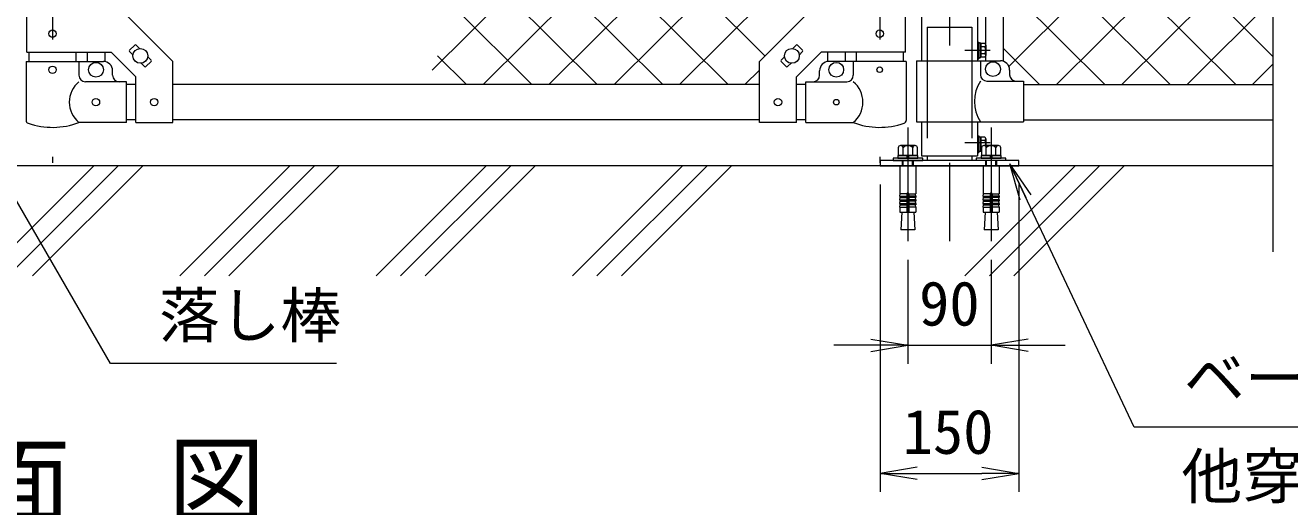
# Model space of a CAD drawing. Units: millimetres, scale not verified. Extents: x -4200 to 4200, y -2970 to 2970.
# Drawn here: x 1243 to 2610, y -757 to -236 of the extents above; entities that cross this region are included whole.
import ezdxf
from ezdxf.enums import TextEntityAlignment as Align

# ---------------------------------------------------------------- set-up
doc = ezdxf.new("R2010")
doc.units = ezdxf.units.MM
doc.header["$LTSCALE"] = 20
doc.linetypes.add('DASHED', pattern=[7.5, 6, -1.5])
doc.linetypes.add('USER1', pattern=[50.8, 31.75, -6.35, 6.35, -6.35])
doc.layers.add('0-0_D-TTL-TXT', color=7, linetype='Continuous')
for name, color, linetype, lineweight in [('0-1_D-STR-TXT', 7, 'Continuous', 9), ('0-2_D-BMK', 2, 'USER1', 13), ('0-3_D-STR1', 1, 'Continuous', 18), ('0-4_D-STR3', 3, 'Continuous', 13), ('0-5_D-STR-DIM', 7, 'Continuous', 9), ('0-6_0', 3, 'Continuous', 18), ('0-7_D-STR2', 7, 'Continuous', 9), ('0-9_D-BGD', 7, 'Continuous', 9), ('0-A_1', 7, 'Continuous', 9)]:
    doc.layers.add(name, color=color, linetype=linetype, lineweight=lineweight)
doc.styles.add('ＭＳ ゴシック', font='')
doc.styles.get('ＭＳ ゴシック').set_extended_font_data('MS Gothic')

# ---------------------------------------------------------------- blocks, each defined once
blk = doc.blocks.new('_Open')
at = {"layer": '0-6_0', "color": 7, "lineweight": 9}
blk.add_line((-20, 3.33), (0, 0), dxfattribs=at)
blk.add_lwpolyline([(-20, -3.33), (0, 0), (-20, 0)], dxfattribs=at)

msp = doc.modelspace()

# ---------------------------------------------------------------- linework, layer by layer
at = {"layer": '0-1_D-STR-TXT'}
for points in [[(3288.07, -671.11), (2441.46, -671.11), (2308.15, -388.36)], [(1579.42, -602.31), (1335.09, -602.31), (1216.78, -397.38)]]:
    msp.add_lwpolyline(points, dxfattribs=at)
at = {"layer": '0-2_D-BMK'}
for p, q in [((1272.39, 1653.1), (1272.39, -385.29)), ((2166.59, 1653.1), (2166.59, -385.29)), ((2241.99, 1646.61), (2241.99, -470.04)), ((2285.97, -263.63), (2258.52, -263.63)), ((2196.99, -347.03), (2196.99, -470.04)), ((2286.99, -347.03), (2286.99, -470.04)), ((2285.97, -363.63), (2258.52, -363.63))]:
    msp.add_line(p, q, dxfattribs=at)
at = {"layer": '0-3_D-STR1'}
for p, q in [((2211.74, -212.13), (2211.74, -274.93)), ((2272.24, -212.13), (2272.24, -274.93)), ((1246.99, -265.58), (1246.99, -275.63)), ((1297.79, -265.58), (1297.79, -275.63)), ((2141.19, -265.58), (2141.19, -275.63)), ((2191.99, -265.58), (2191.99, -275.63)), ((1362.39, -300.63), (1352.39, -300.63)), ((2036.59, -300.63), (1402.39, -300.63)), ((2086.59, -300.63), (2076.59, -300.63)), ((2321.99, -300.63), (2591.99, -300.63)), ((1362.39, -338.63), (1352.39, -338.63)), ((2036.59, -338.63), (1402.39, -338.63)), ((2086.59, -338.63), (2076.59, -338.63)), ((2211.74, -340.93), (2211.74, -377.63)), ((2272.24, -340.93), (2272.24, -377.63)), ((2321.99, -338.63), (2591.99, -338.63)), ((2211.74, -377.63), (2272.24, -377.63))]:
    msp.add_line(p, q, dxfattribs=at)
at = {"layer": '0-4_D-STR3'}
for p, q in [((2281.34, -274.93), (2281.34, 300.87)), ((2300.34, -275.51), (2300.34, 300.87)), ((1244.69, -265.58), (1244.69, -225.58)), ((2194.29, -265.58), (2194.29, -225.58)), ((1355.72, -263.57), (1361.38, -257.92)), ((1362.79, -257.92), (1366.51, -261.63)), ((2076.19, -257.92), (2072.47, -261.63)), ((2083.26, -263.57), (2077.6, -257.92)), ((2272.24, -254.63), (2273.84, -254.63)), ((2273.84, -254.63), (2273.84, -272.63)), ((2280.26, -256.13), (2275.84, -256.13)), ((2275.84, -256.13), (2275.84, -271.13)), ((2281.34, -258), (2281.34, -269.26)), ((1244.69, -265.58), (1335.82, -265.58)), ((1309.89, -265.58), (1309.89, -275.63)), ((1328.89, -265.58), (1328.89, -275.63)), ((1335.82, -265.58), (1362.39, -292.15)), ((1355.72, -264.99), (1359.44, -268.7)), ((1375.34, -270.46), (1379.06, -274.18)), ((2063.64, -270.46), (2059.92, -274.18)), ((2103.16, -265.58), (2076.59, -292.15)), ((2083.26, -264.99), (2079.54, -268.7)), ((2194.29, -265.58), (2103.16, -265.58)), ((2110.09, -265.58), (2110.09, -275.63)), ((2129.09, -265.58), (2129.09, -275.63)), ((2280.26, -259.87), (2275.84, -259.87)), ((2280.26, -267.39), (2275.84, -267.39)), ((2280.26, -271.13), (2275.84, -271.13)), ((1243.84, -275.63), (1300.94, -275.63)), ((1243.84, -275.63), (1243.84, -339.33)), ((1300.94, -275.63), (1300.94, -290.63)), ((1300.94, -275.63), (1327.39, -275.63)), ((1337.39, -290.63), (1337.39, -285.63)), ((1368.27, -277.53), (1371.99, -281.25)), ((1373.4, -281.25), (1379.06, -275.59)), ((1402.39, -341.83), (1402.39, -275.58)), ((2036.59, -341.83), (2036.59, -275.58)), ((2065.58, -281.25), (2059.92, -275.59)), ((2070.71, -277.53), (2066.99, -281.25)), ((2101.59, -290.63), (2101.59, -285.63)), ((2138.04, -275.63), (2111.59, -275.63)), ((2195.14, -275.63), (2138.04, -275.63)), ((2138.04, -275.63), (2138.04, -290.63)), ((2195.14, -275.63), (2195.14, -339.33)), ((2206.29, -274.93), (2296.99, -274.93)), ((2206.29, -274.93), (2206.29, -340.93)), ((2275.39, -274.93), (2275.39, -289.93)), ((2306.99, -284.93), (2306.99, -289.93)), ((1352.39, -297.63), (1307.94, -297.63)), ((1352.39, -341.63), (1352.39, -297.63)), ((1362.39, -341.83), (1362.39, -292.15)), ((2076.59, -341.83), (2076.59, -292.15)), ((2086.59, -297.63), (2131.04, -297.63)), ((2086.59, -341.63), (2086.59, -297.63)), ((2282.39, -296.93), (2321.99, -296.93)), ((2321.99, -296.93), (2321.99, -340.93)), ((1352.39, -341.63), (1300.94, -341.63)), ((2086.59, -341.63), (2138.04, -341.63)), ((2206.29, -340.93), (2321.99, -340.93)), ((1362.39, -341.83), (1402.39, -341.83)), ((2076.59, -341.83), (2036.59, -341.83)), ((2204.79, -366.53), (2189.2, -366.53)), ((2190.99, -366.53), (2202.99, -366.53)), ((2272.24, -356.07), (2273.84, -356.07)), ((2273.84, -356.07), (2273.84, -374.07)), ((2280.26, -357.57), (2275.84, -357.57)), ((2275.84, -357.57), (2275.84, -372.57)), ((2280.26, -361.31), (2275.84, -361.31)), ((2276.61, -368.83), (2275.84, -368.83)), ((2294.79, -366.53), (2279.2, -366.53)), ((2280.99, -366.53), (2292.99, -366.53)), ((2281.34, -359.44), (2281.34, -366.53)), ((2180.99, -380.33), (2180.99, -382.63)), ((2212.99, -380.33), (2180.99, -380.33)), ((2180.99, -382.63), (2212.99, -382.63)), ((2207.74, -377.33), (2186.24, -377.33)), ((2186.24, -377.33), (2186.24, -380.33)), ((2186.24, -380.33), (2207.74, -380.33)), ((2186.6, -369.03), (2186.6, -377.33)), ((2186.6, -377.33), (2207.38, -377.33)), ((2190.99, -382.63), (2190.99, -388.63)), ((2191.8, -377.33), (2191.8, -369.03)), ((2192.07, -388.63), (2192.07, -382.63)), ((2195.49, -377.33), (2196.3, -380.33)), ((2198.49, -380.33), (2197.69, -377.33)), ((2201.91, -388.63), (2201.91, -382.63)), ((2202.19, -377.33), (2202.19, -369.03)), ((2202.99, -388.63), (2202.99, -382.63)), ((2207.38, -377.33), (2207.38, -369.03)), ((2207.74, -380.33), (2207.74, -377.33)), ((2212.99, -382.63), (2212.99, -380.33)), ((2217.69, -377.63), (2217.69, -382.63)), ((2266.29, -377.63), (2266.29, -382.63)), ((2270.99, -380.33), (2270.99, -382.63)), ((2302.99, -380.33), (2270.99, -380.33)), ((2276.6, -372.57), (2275.84, -372.57)), ((2297.74, -377.33), (2276.24, -377.33)), ((2276.24, -377.33), (2276.24, -380.33)), ((2276.24, -380.33), (2297.74, -380.33)), ((2276.6, -369.03), (2276.6, -377.33)), ((2276.6, -377.33), (2297.38, -377.33)), ((2280.99, -382.63), (2280.99, -388.63)), ((2281.8, -377.33), (2281.8, -369.03)), ((2282.07, -388.63), (2282.07, -382.63)), ((2285.49, -377.33), (2286.3, -380.33)), ((2288.49, -380.33), (2287.69, -377.33)), ((2291.91, -388.63), (2291.91, -382.63)), ((2292.19, -377.33), (2292.19, -369.03)), ((2292.99, -388.63), (2292.99, -382.63)), ((2297.38, -377.33), (2297.38, -369.03)), ((2297.74, -380.33), (2297.74, -377.33)), ((2302.99, -382.63), (2302.99, -380.33)), ((2188.34, -388.63), (2188.34, -418.67)), ((2188.34, -388.63), (2205.64, -388.63)), ((2205.64, -388.63), (2205.64, -418.67)), ((2278.34, -388.63), (2278.34, -418.67)), ((2295.64, -388.63), (2295.64, -418.67)), ((2195.99, -418.67), (2188.34, -418.67)), ((2188.34, -421.17), (2188.78, -418.71)), ((2188.34, -421.17), (2195.99, -421.17)), ((2188.34, -421.17), (2188.34, -422.67)), ((2188.34, -422.67), (2195.99, -422.67)), ((2188.34, -425.17), (2188.78, -422.71)), ((2195.99, -418.67), (2195.99, -438.63)), ((2197.99, -418.67), (2205.64, -418.67)), ((2197.99, -418.67), (2197.99, -438.63)), ((2205.64, -421.17), (2197.99, -421.17)), ((2205.64, -422.67), (2197.99, -422.67)), ((2205.64, -421.17), (2205.21, -418.71)), ((2205.64, -425.17), (2205.21, -422.71)), ((2205.64, -421.17), (2205.64, -422.67)), ((2285.99, -418.67), (2278.34, -418.67)), ((2278.34, -421.17), (2278.78, -418.71)), ((2278.34, -421.17), (2285.99, -421.17)), ((2278.34, -421.17), (2278.34, -422.67)), ((2278.34, -422.67), (2285.99, -422.67)), ((2278.34, -425.17), (2278.78, -422.71)), ((2285.99, -418.67), (2285.99, -438.63)), ((2287.99, -418.67), (2295.64, -418.67)), ((2287.99, -418.67), (2287.99, -438.63)), ((2295.64, -421.17), (2287.99, -421.17)), ((2295.64, -422.67), (2287.99, -422.67)), ((2295.64, -421.17), (2295.21, -418.71)), ((2295.64, -425.17), (2295.21, -422.71)), ((2295.64, -421.17), (2295.64, -422.67)), ((2188.34, -425.17), (2195.99, -425.17)), ((2188.34, -425.17), (2188.34, -426.67)), ((2188.34, -426.67), (2195.99, -426.67)), ((2188.34, -429.17), (2188.78, -426.71)), ((2188.34, -429.17), (2195.99, -429.17)), ((2188.34, -429.17), (2188.34, -430.67)), ((2188.34, -433.13), (2188.78, -430.67)), ((2188.34, -430.67), (2195.99, -430.67)), ((2188.34, -433.13), (2195.99, -433.13)), ((2188.34, -433.13), (2188.34, -438.63)), ((2205.64, -425.17), (2197.99, -425.17)), ((2205.64, -426.67), (2197.99, -426.67)), ((2205.64, -429.17), (2197.99, -429.17)), ((2205.64, -430.67), (2197.99, -430.67)), ((2205.64, -433.13), (2197.99, -433.13)), ((2205.64, -429.17), (2205.21, -426.71)), ((2205.64, -433.13), (2205.21, -430.67)), ((2205.64, -425.17), (2205.64, -426.67)), ((2205.64, -429.17), (2205.64, -430.67)), ((2205.64, -433.13), (2205.64, -438.63)), ((2278.34, -425.17), (2285.99, -425.17)), ((2278.34, -425.17), (2278.34, -426.67)), ((2278.34, -426.67), (2285.99, -426.67)), ((2278.34, -429.17), (2278.78, -426.71)), ((2278.34, -429.17), (2285.99, -429.17)), ((2278.34, -429.17), (2278.34, -430.67)), ((2278.34, -433.13), (2278.78, -430.67)), ((2278.34, -430.67), (2285.99, -430.67)), ((2278.34, -433.13), (2285.99, -433.13)), ((2278.34, -433.13), (2278.34, -438.63)), ((2295.64, -425.17), (2287.99, -425.17)), ((2295.64, -426.67), (2287.99, -426.67)), ((2295.64, -429.17), (2287.99, -429.17)), ((2295.64, -430.67), (2287.99, -430.67)), ((2295.64, -433.13), (2287.99, -433.13)), ((2295.64, -429.17), (2295.21, -426.71)), ((2295.64, -433.13), (2295.21, -430.67)), ((2295.64, -425.17), (2295.64, -426.67)), ((2295.64, -429.17), (2295.64, -430.67)), ((2295.64, -433.13), (2295.64, -438.63)), ((2188.34, -438.63), (2205.64, -438.63)), ((2190.5, -438.63), (2189.41, -457.73)), ((2203.49, -438.63), (2204.57, -457.73)), ((2278.34, -438.63), (2295.64, -438.63)), ((2280.5, -438.63), (2279.41, -457.73)), ((2293.49, -438.63), (2294.57, -457.73)), ((2204.57, -457.73), (2189.41, -457.73)), ((2294.57, -457.73), (2279.41, -457.73))]:
    msp.add_line(p, q, dxfattribs=at)
at = {"layer": '0-4_D-STR3', "linetype": 'DASHED'}
for p, q in [((2217.69, -238.63), (2217.69, -377.63)), ((2217.69, -238.63), (2266.29, -238.63)), ((2266.29, -238.63), (2266.29, -377.63))]:
    msp.add_line(p, q, dxfattribs=at)
at = {"layer": '0-4_D-STR3'}
for points in [[(1244.69, -225.58), (1352.39, -225.58), (1402.39, -275.58)], [(2194.29, -225.58), (2086.59, -225.58), (2036.59, -275.58)], [(2272.24, -254.63), (2272.24, -272.63), (2273.84, -272.63)], [(2272.24, -356.07), (2272.24, -374.07), (2273.84, -374.07)]]:
    msp.add_lwpolyline(points, dxfattribs=at)
for points in [[(2275.84, -255.93), (2273.84, -255.93), (2273.84, -271.33), (2275.84, -271.33)], [(2275.84, -357.37), (2273.84, -357.37), (2273.84, -372.77), (2275.84, -372.77)], [(2166.99, -388.63), (2316.99, -388.63), (2316.99, -382.63), (2166.99, -382.63)]]:
    msp.add_lwpolyline(points, close=True, dxfattribs=at)
for centre, radius in [((1272.39, -245.58), 4), ((2166.59, -245.58), 4), ((1367.39, -269.58), 8), ((2071.59, -269.58), 8), ((1272.39, -284.63), 4), ((1319.39, -284.63), 8), ((2119.59, -284.63), 8), ((2166.59, -284.63), 3), ((2288.99, -283.93), 8), ((1319.39, -319.63), 4), ((1382.39, -319.58), 4), ((2056.59, -319.58), 4), ((2119.59, -319.63), 3)]:
    msp.add_circle(centre, radius, dxfattribs=at)
for centre, radius, start, end in [((1362.09, -258.62), 1, 45, 135), ((2076.89, -258.62), 1, 45, 135), ((2279.18, -258), 2.16, 300, 60), ((1356.43, -264.28), 1, 135, 225), ((2082.55, -264.28), 1, 315, 45), ((2274.26, -263.63), 7.08, 327.93138, 32.06862), ((2279.18, -269.26), 2.16, 300, 60), ((1327.39, -285.63), 10, 0, 90), ((1372.69, -280.54), 1, 225, 315), ((1378.35, -274.89), 1, 315, 45), ((2060.63, -274.89), 1, 135, 225), ((2066.29, -280.54), 1, 225, 315), ((2111.59, -285.63), 10, 90, 180), ((2296.99, -284.93), 10, 0, 90), ((1319.14, -319.63), 28.55, 129.59418, 230.40582), ((1307.94, -290.63), 7, 180, 270), ((1344.39, -290.63), 7, 180, 270), ((2094.59, -290.63), 7, 270, 0), ((2131.04, -290.63), 7, 270, 0), ((2119.84, -319.63), 28.55, 309.59418, 50.40582), ((2309.61, -318.93), 40.68, 147.25964, 212.74036), ((2282.39, -289.93), 7, 180, 270), ((2313.99, -289.93), 7, 180, 270), ((1247.14, -339.33), 3.3, 180, 250.77949), ((1272.39, -266.9), 80, 250.77949, 290.9084), ((2166.59, -266.9), 80, 249.0916, 289.22051), ((2191.84, -339.33), 3.3, 289.22051, 0), ((2189.2, -369.13), 2.6, 2.20423, 177.79577), ((2196.99, -373.18), 6.65, 38.61324, 141.38676), ((2204.79, -369.13), 2.6, 2.20423, 177.79577), ((2204.79, -369.13), 2.6, 2.20423, 177.79577), ((2279.2, -369.13), 2.6, 2.20423, 177.79577), ((2279.18, -359.44), 2.16, 300, 60), ((2274.26, -365.07), 7.08, 348.07662, 32.06862), ((2286.99, -373.18), 6.65, 38.61324, 141.38676), ((2294.79, -369.13), 2.6, 2.20423, 177.79577), ((2196.99, -418.67), 1, 0, 180), ((2286.99, -418.67), 1, 0, 180)]:
    msp.add_arc(centre, radius, start, end, dxfattribs=at)
at = {"layer": '0-5_D-STR-DIM'}
for p, q in [((2591.99, -481.63), (2591.99, 610.72)), ((2166.99, -408.63), (2166.99, -741.25)), ((2316.99, -408.63), (2316.99, -741.25)), ((2196.99, -490.04), (2196.99, -602.54)), ((2286.99, -490.04), (2286.99, -602.54)), ((2156.99, -582.54), (2116.99, -582.54)), ((2196.99, -582.54), (2286.99, -582.54)), ((2326.99, -582.54), (2366.99, -582.54)), ((2206.99, -721.25), (2276.99, -721.25))]:
    msp.add_line(p, q, dxfattribs=at)
at = {"layer": '0-7_D-STR2'}
for p, q in [((1682.88, -285.15), (2110.09, 142.07)), ((1738.1, -300.63), (2110.09, 71.36)), ((2591.99, -270.52), (2300.34, 21.13)), ((1808.81, -300.63), (2110.09, 0.65)), ((2306.25, -281.21), (2591.99, 4.53)), ((2042.46, -269.72), (1782.95, -10.2)), ((2551.39, -300.63), (2300.34, -49.58)), ((2002.67, -300.63), (1764.08, -62.05)), ((2357.54, -300.63), (2591.99, -66.18)), ((1879.52, -300.63), (2110.09, -70.06)), ((1931.96, -300.63), (1745.21, -113.89)), ((2480.68, -300.63), (2300.34, -120.29)), ((1950.23, -300.63), (2110.09, -140.77)), ((2428.25, -300.63), (2591.99, -136.89)), ((1861.24, -300.63), (1726.34, -165.73)), ((2409.97, -300.63), (2300.34, -191)), ((1790.53, -300.63), (1707.47, -217.57)), ((2498.96, -300.63), (2591.99, -207.6)), ((1719.82, -300.63), (1688.6, -269.41)), ((2339.26, -300.63), (2300.34, -261.71)), ((2020.94, -300.63), (2036.59, -284.98)), ((2569.67, -300.63), (2591.99, -278.31))]:
    msp.add_line(p, q, dxfattribs=at)
at = {"layer": '0-9_D-BGD'}
for p, q in [((2591.99, -388.63), (-108.01, -388.63)), ((1224.44, -507.69), (1343.5, -388.63)), ((1229.86, -475.76), (1316.99, -388.63)), ((1250.96, -507.69), (1370.02, -388.63)), ((1410.06, -507.69), (1529.12, -388.63)), ((1436.57, -507.69), (1555.64, -388.63)), ((1463.09, -507.69), (1582.15, -388.63)), ((1622.19, -507.69), (1741.25, -388.63)), ((1648.71, -507.69), (1767.77, -388.63)), ((1675.22, -507.69), (1794.28, -388.63)), ((1834.32, -507.69), (1953.38, -388.63)), ((1860.84, -507.69), (1979.9, -388.63)), ((1887.35, -507.69), (2006.42, -388.63)), ((2258.59, -507.69), (2377.65, -388.63))]:
    msp.add_line(p, q, dxfattribs=at)
at = {"layer": '0-A_1'}
for p, q in [((2285.1, -507.69), (2404.16, -388.63)), ((2311.62, -507.69), (2430.68, -388.63))]:
    msp.add_line(p, q, dxfattribs=at)

# ---------------------------------------------------------------- block references
at = {"layer": '0-1_D-STR-TXT', "xscale": 2, "yscale": 2, "rotation": 115.24209}
msp.add_blockref('_Open', (2307.3, -386.55), dxfattribs=at)
at = {"layer": '0-5_D-STR-DIM', "xscale": 2, "yscale": 2}
for p in [(2196.99, -582.54), (2316.99, -721.25)]:
    msp.add_blockref('_Open', p, dxfattribs=at)
at = {"layer": '0-5_D-STR-DIM', "xscale": 2, "yscale": 2, "rotation": 180}
for p in [(2286.99, -582.54), (2166.99, -721.25)]:
    msp.add_blockref('_Open', p, dxfattribs=at)

# ---------------------------------------------------------------- texts
at = {"layer": '0-0_D-TTL-TXT', "style": 'ＭＳ ゴシック'}
msp.add_text('正\u3000面\u3000図', height=76.98, dxfattribs=at).set_placement((977.25, -791.23), align=Align.BOTTOM_LEFT)
at = {"layer": '0-1_D-STR-TXT', "style": 'ＭＳ ゴシック'}
for s, p in [('落し棒', (1387.54, -588.58)), ('ベースプレート 150x150x6 ', (2495.43, -656.5)), ('他穿孔めねじアンカーM12', (2492.81, -762.73))]:
    msp.add_text(s, height=48.09, dxfattribs=at).set_placement(p, align=Align.BOTTOM_LEFT)
at = {"layer": '0-5_D-STR-DIM', "style": 'ＭＳ ゴシック'}
for s, p in [('90', (2209.12, -575.8)), ('150', (2191.34, -714.5))]:
    msp.add_text(s, height=48.09, dxfattribs=at).set_placement(p, align=Align.BOTTOM_LEFT)

doc.saveas('drawing.dxf')
